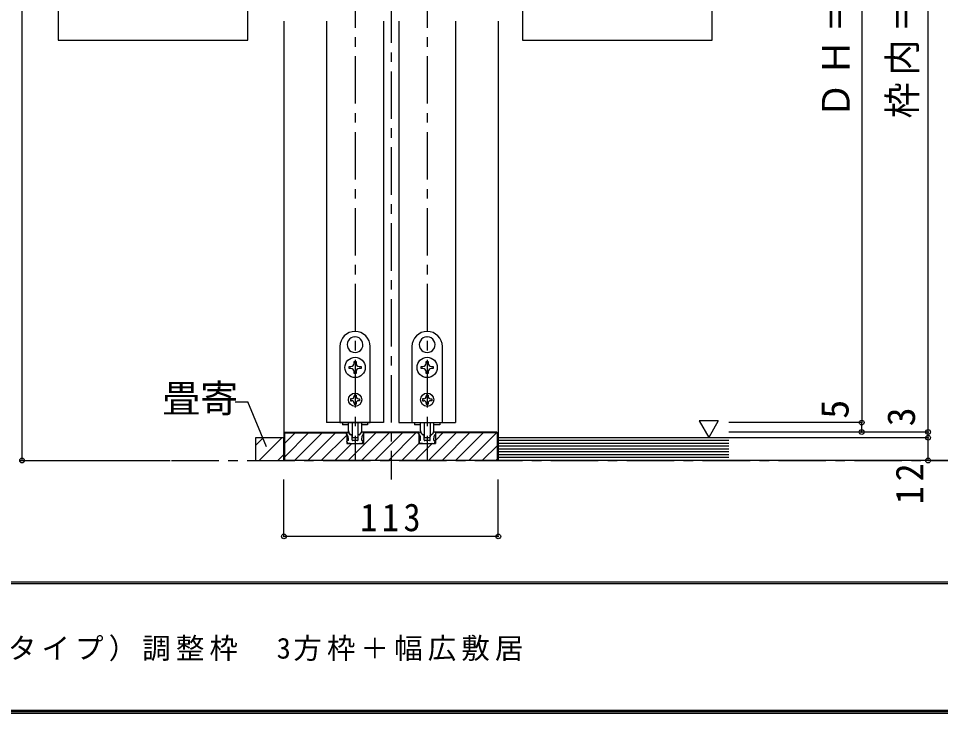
# Model space of a CAD drawing. Units: millimetres at full size, sheet at 1:5; details may follow other scales. Extents: x -973 to 977, y -701 to 696.
# Drawn here: x -566.8 to -80.8, y -700.8 to -334.6 of the extents above; entities that cross this region are included whole.
import ezdxf
from ezdxf.enums import TextEntityAlignment as Align

# ---------------------------------------------------------------- set-up
doc = ezdxf.new("R2010")
doc.units = ezdxf.units.MM
doc.header["$LTSCALE"] = 5
doc.header["$PDMODE"] = 32
doc.header["$PDSIZE"] = 2.5
doc.linetypes.add('CHAIN1', pattern=[8, 5, -1, 1, -1])
for name, color, linetype in [('0-1_通り芯', 4, 'CHAIN1'), ('0-3_仕上げ', 2, 'Continuous'), ('0-4_枠', 3, 'Continuous'), ('0-6_扉', 6, 'Continuous'), ('0-7_金物', 7, 'Continuous'), ('0-A_文字', 7, 'Continuous'), ('0-B_寸法', 7, 'Continuous'), ('0-C_ハッチ', 4, 'Continuous'), ('F-1_枠', 6, 'Continuous'), ('F-A_文字', 7, 'Continuous')]:
    doc.layers.add(name, color=color, linetype=linetype)
doc.styles.add('ＭＳ ゴシック', font='')
doc.styles.get('ＭＳ ゴシック').set_extended_font_data('MS Gothic')

msp = doc.modelspace()

# ---------------------------------------------------------------- linework, layer by layer
at = {"layer": '0-1_通り芯'}
for p, q in [((-370.347, -2.5), (-370.347, -577.5)), ((-389.347, -74.5), (-389.347, -567.5)), ((-351.347, -74.5), (-351.347, -567.5)), ((-566.166, -567.5), (-33.347, -567.5))]:
    msp.add_line(p, q, dxfattribs=at)
at = {"layer": '0-3_仕上げ'}
for p, q in [((-441.847, -555.5), (-441.847, -567.5)), ((-426.847, -555.5), (-441.847, -555.5)), ((-426.847, -567.5), (-426.847, -555.5)), ((-192.347, -555.5), (-313.847, -555.5)), ((-313.847, -567.5), (-313.847, -555.5)), ((-441.847, -567.5), (-426.847, -567.5)), ((-192.347, -567.5), (-313.847, -567.5))]:
    msp.add_line(p, q, dxfattribs=at)
at = {"layer": '0-3_仕上げ', "color": 7}
for p, q in [((-192.347, -557), (-313.847, -557)), ((-192.347, -558.5), (-313.847, -558.5)), ((-192.347, -560), (-313.847, -560)), ((-192.347, -561.5), (-313.847, -561.5)), ((-192.347, -563), (-313.847, -563)), ((-192.347, -564.5), (-313.847, -564.5)), ((-192.347, -566), (-313.847, -566))]:
    msp.add_line(p, q, dxfattribs=at)
at = {"layer": '0-4_枠', "color": 4}
for p, q in [((-426.847, -336), (-426.847, -555.5)), ((-313.847, -336), (-313.847, -555.5))]:
    msp.add_line(p, q, dxfattribs=at)
at = {"layer": '0-4_枠'}
for p, q in [((-426.14, -552.5), (-426.847, -553.207)), ((-426.847, -553.207), (-426.847, -567.5)), ((-426.347, -567.5), (-426.347, -553)), ((-426.347, -553), (-393.747, -553)), ((-355.747, -552.5), (-384.947, -552.5)), ((-384.947, -552.5), (-384.947, -558.5)), ((-355.747, -553), (-384.947, -553)), ((-355.747, -552.5), (-355.747, -558.5)), ((-314.554, -552.5), (-346.947, -552.5)), ((-346.947, -552.5), (-346.947, -558.5)), ((-314.347, -553), (-346.947, -553)), ((-313.847, -553.207), (-314.554, -552.5)), ((-314.347, -567.5), (-314.347, -553)), ((-393.747, -558.5), (-384.947, -558.5)), ((-355.747, -558.5), (-346.947, -558.5))]:
    msp.add_line(p, q, dxfattribs=at)
for points in [[(-313.847, -553.207), (-313.847, -567.5), (-426.847, -567.5)], [(-426.14, -552.5), (-393.747, -552.5), (-393.747, -558.5)]]:
    msp.add_lwpolyline(points, dxfattribs=at)
at = {"layer": '0-6_扉'}
for p, q in [((-404.347, -336), (-404.347, -547.5)), ((-374.347, -336), (-374.347, -547.5)), ((-366.347, -336), (-366.347, -547.5)), ((-336.347, -336), (-336.347, -547.5)), ((-374.347, -547.5), (-404.347, -547.5)), ((-366.347, -547.5), (-336.347, -547.5))]:
    msp.add_line(p, q, dxfattribs=at)
at = {"layer": '0-7_金物'}
for p, q in [((-389.446, -502.351), (-389.347, -502.45)), ((-389.248, -502.351), (-389.347, -502.45)), ((-351.446, -502.351), (-351.347, -502.45)), ((-351.248, -502.351), (-351.347, -502.45)), ((-397.347, -507.5), (-397.347, -547.5)), ((-392.989, -508.489), (-392.854, -508.525)), ((-392.891, -508.66), (-392.854, -508.525)), ((-385.705, -508.489), (-385.84, -508.525)), ((-385.803, -508.66), (-385.84, -508.525)), ((-381.347, -547.5), (-381.347, -507.5)), ((-359.347, -507.5), (-359.347, -547.5)), ((-354.989, -508.489), (-354.854, -508.525)), ((-354.891, -508.66), (-354.854, -508.525)), ((-347.705, -508.489), (-347.84, -508.525)), ((-347.803, -508.66), (-347.84, -508.525)), ((-343.347, -547.5), (-343.347, -507.5)), ((-392.497, -518), (-391.547, -518)), ((-392.497, -519), (-392.497, -518)), ((-391.547, -519), (-392.497, -519)), ((-389.847, -516.3), (-389.847, -515.35)), ((-389.847, -515.35), (-388.847, -515.35)), ((-388.847, -515.35), (-388.847, -516.3)), ((-387.147, -518), (-386.197, -518)), ((-386.197, -519), (-387.147, -519)), ((-386.197, -518), (-386.197, -519)), ((-354.497, -518), (-353.547, -518)), ((-354.497, -519), (-354.497, -518)), ((-353.547, -519), (-354.497, -519)), ((-351.847, -516.3), (-351.847, -515.35)), ((-351.847, -515.35), (-350.847, -515.35)), ((-350.847, -515.35), (-350.847, -516.3)), ((-349.147, -518), (-348.197, -518)), ((-348.197, -519), (-349.147, -519)), ((-348.197, -518), (-348.197, -519)), ((-389.847, -521.65), (-389.847, -520.7)), ((-351.847, -521.65), (-351.847, -520.7)), ((-389.847, -533.1), (-389.847, -533.7)), ((-388.847, -533.1), (-389.847, -533.1)), ((-388.847, -533.1), (-388.847, -533.7)), ((-351.847, -533.1), (-351.847, -533.7)), ((-350.847, -533.1), (-351.847, -533.1)), ((-350.847, -533.1), (-350.847, -533.7)), ((-391.147, -535), (-391.747, -535)), ((-389.847, -537.3), (-389.847, -537.9)), ((-389.847, -537.9), (-388.847, -537.9)), ((-388.847, -537.3), (-388.847, -537.9)), ((-387.547, -535), (-386.947, -535)), ((-386.947, -536), (-387.547, -536)), ((-386.947, -535), (-386.947, -536)), ((-353.147, -535), (-353.747, -535)), ((-351.847, -537.3), (-351.847, -537.9)), ((-351.847, -537.9), (-350.847, -537.9)), ((-350.847, -537.3), (-350.847, -537.9)), ((-349.547, -535), (-348.947, -535)), ((-348.947, -536), (-349.547, -536)), ((-348.947, -535), (-348.947, -536)), ((-397.347, -547.5), (-381.347, -547.5)), ((-395.947, -547.5), (-395.947, -548.7)), ((-392.815, -548.7), (-395.947, -548.7)), ((-392.847, -551.921), (-392.847, -547.5)), ((-390.847, -547.5), (-390.847, -555.121)), ((-387.847, -547.5), (-387.847, -555.121)), ((-382.747, -548.7), (-385.879, -548.7)), ((-385.847, -551.921), (-385.847, -547.5)), ((-382.747, -547.5), (-382.747, -548.7)), ((-359.347, -547.5), (-343.347, -547.5)), ((-357.947, -547.5), (-357.947, -548.7)), ((-354.815, -548.7), (-357.947, -548.7)), ((-354.847, -551.921), (-354.847, -547.5)), ((-352.847, -547.5), (-352.847, -555.121)), ((-349.847, -547.5), (-349.847, -555.121)), ((-344.747, -548.7), (-347.879, -548.7)), ((-347.847, -551.921), (-347.847, -547.5)), ((-344.747, -547.5), (-344.747, -548.7)), ((-391.685, -553.912), (-392.95, -552.647)), ((-391.473, -554), (-391.147, -554)), ((-387.221, -554), (-387.547, -554)), ((-387.009, -553.912), (-385.743, -552.647)), ((-384.847, -552.5), (-385.39, -552.5)), ((-384.847, -553.5), (-384.847, -552.5)), ((-353.685, -553.912), (-354.95, -552.647)), ((-353.473, -554), (-353.147, -554)), ((-349.221, -554), (-349.547, -554)), ((-349.009, -553.912), (-347.743, -552.647)), ((-346.847, -552.5), (-347.39, -552.5)), ((-346.847, -553.5), (-346.847, -552.5)), ((-393.147, -558.5), (-393.633, -557.274)), ((-392.847, -557), (-393.447, -557)), ((-392.047, -558.5), (-393.147, -558.5)), ((-392.847, -557), (-392.847, -555.736)), ((-392.047, -558.5), (-391.847, -558.3)), ((-391.847, -558.3), (-391.647, -558.5)), ((-391.647, -558.5), (-387.047, -558.5)), ((-390.947, -556.7), (-390.947, -554.2)), ((-389.647, -557), (-390.647, -557)), ((-390.547, -555.421), (-388.147, -555.421)), ((-389.347, -557.3), (-389.647, -557)), ((-387.747, -556.7), (-387.747, -554.2)), ((-386.847, -558.3), (-387.047, -558.5)), ((-386.647, -558.5), (-386.847, -558.3)), ((-386.647, -558.5), (-385.547, -558.5)), ((-385.847, -557), (-385.847, -555.736)), ((-385.847, -557), (-385.247, -557)), ((-385.547, -558.5), (-385.061, -557.274)), ((-355.147, -558.5), (-355.633, -557.274)), ((-354.847, -557), (-355.447, -557)), ((-354.047, -558.5), (-355.147, -558.5)), ((-354.847, -557), (-354.847, -555.736)), ((-354.047, -558.5), (-353.847, -558.3)), ((-353.847, -558.3), (-353.647, -558.5)), ((-353.647, -558.5), (-349.047, -558.5)), ((-352.947, -556.7), (-352.947, -554.2)), ((-351.647, -557), (-352.647, -557)), ((-352.547, -555.421), (-350.147, -555.421)), ((-351.347, -557.3), (-351.647, -557)), ((-349.747, -556.7), (-349.747, -554.2)), ((-348.847, -558.3), (-349.047, -558.5)), ((-348.647, -558.5), (-348.847, -558.3)), ((-348.647, -558.5), (-347.547, -558.5)), ((-347.847, -557), (-347.847, -555.736)), ((-347.847, -557), (-347.247, -557)), ((-347.547, -558.5), (-347.061, -557.274))]:
    msp.add_line(p, q, dxfattribs=at)
for points in [[(-388.847, -520.7), (-388.847, -521.65), (-389.847, -521.65)], [(-350.847, -520.7), (-350.847, -521.65), (-351.847, -521.65)], [(-391.747, -535), (-391.747, -536), (-391.147, -536)], [(-353.747, -535), (-353.747, -536), (-353.147, -536)], [(-393.847, -553.5), (-393.847, -552.5), (-393.304, -552.5)], [(-355.847, -553.5), (-355.847, -552.5), (-355.304, -552.5)], [(-388.047, -557), (-389.047, -557), (-389.347, -557.3)], [(-350.047, -557), (-351.047, -557), (-351.347, -557.3)]]:
    msp.add_lwpolyline(points, dxfattribs=at)
for centre, radius in [((-389.347, -518.5), 5.35), ((-351.347, -518.5), 5.35), ((-389.347, -535.5), 3.5), ((-351.347, -535.5), 3.5)]:
    msp.add_circle(centre, radius, dxfattribs=at)
for centre, radius, start, end in [((-389.347, -507.5), 8, 0, 180), ((-351.347, -507.5), 8, 0, 180), ((-389.347, -506.5), 4.15, 91.3645, 208.6355), ((-389.347, -506.5), 4.15, 331.3645, 88.6355), ((-351.347, -506.5), 4.15, 91.3645, 208.6355), ((-351.347, -506.5), 4.15, 331.3645, 88.6355), ((-389.347, -506.5), 4.15, 211.3645, 328.6355), ((-351.347, -506.5), 4.15, 211.3645, 328.6355), ((-391.547, -516.3), 1.7, 270, 0), ((-391.547, -520.7), 1.7, 0, 90), ((-387.147, -516.3), 1.7, 180, 270), ((-387.147, -520.7), 1.7, 90, 180), ((-353.547, -516.3), 1.7, 270, 0), ((-353.547, -520.7), 1.7, 0, 90), ((-349.147, -516.3), 1.7, 180, 270), ((-349.147, -520.7), 1.7, 90, 180), ((-391.147, -533.7), 1.3, 270, 0), ((-387.547, -533.7), 1.3, 180, 270), ((-353.147, -533.7), 1.3, 270, 0), ((-349.547, -533.7), 1.3, 180, 270), ((-391.147, -537.3), 1.3, 0, 90), ((-387.547, -537.3), 1.3, 90, 180), ((-353.147, -537.3), 1.3, 0, 90), ((-349.547, -537.3), 1.3, 90, 180), ((-395.847, -555.736), 3, 0, 48.19), ((-393.304, -553), 0.5, 45, 90), ((-390.847, -551.921), 2, 180, 264.78409), ((-391.473, -553.7), 0.3, 225, 270), ((-391.147, -554.2), 0.2, 360, 90), ((-391.047, -554.112), 0.2, 0, 84.78409), ((-387.647, -554.112), 0.2, 95.21591, 180), ((-387.547, -554.2), 0.2, 90, 180), ((-387.847, -551.921), 2, 275.21591, 0), ((-387.221, -553.7), 0.3, 270, 315), ((-382.847, -555.736), 3, 131.81, 180), ((-385.39, -553), 0.5, 90, 135), ((-357.847, -555.736), 3, 0, 48.19), ((-355.304, -553), 0.5, 45, 90), ((-352.847, -551.921), 2, 180, 264.78409), ((-353.473, -553.7), 0.3, 225, 270), ((-353.147, -554.2), 0.2, 360, 90), ((-353.047, -554.112), 0.2, 0, 84.78409), ((-349.647, -554.112), 0.2, 95.21591, 180), ((-349.547, -554.2), 0.2, 90, 180), ((-349.847, -551.921), 2, 275.21591, 0), ((-349.221, -553.7), 0.3, 270, 315), ((-344.847, -555.736), 3, 131.81, 180), ((-347.39, -553), 0.5, 90, 135), ((-393.447, -557.2), 0.2, 90, 201.616), ((-390.647, -556.7), 0.3, 180, 270), ((-390.547, -555.121), 0.3, 180, 270), ((-388.147, -555.121), 0.3, 270, 0), ((-388.047, -556.7), 0.3, 270, 360), ((-385.247, -557.2), 0.2, 338.384, 90), ((-355.447, -557.2), 0.2, 90, 201.616), ((-352.647, -556.7), 0.3, 180, 270), ((-352.547, -555.121), 0.3, 180, 270), ((-350.147, -555.121), 0.3, 270, 0), ((-350.047, -556.7), 0.3, 270, 360), ((-347.247, -557.2), 0.2, 338.384, 90)]:
    msp.add_arc(centre, radius, start, end, dxfattribs=at)
at = {"layer": '0-A_文字'}
for p, q in [((-545.847, -306), (-545.847, -346)), ((-445.847, -346), (-445.847, -306)), ((-301.097, -306), (-301.097, -346)), ((-201.097, -346), (-201.097, -306)), ((-545.847, -346), (-445.847, -346)), ((-301.097, -346), (-201.097, -346)), ((-452.527, -536.518), (-445.933, -536.518)), ((-435.97, -560.24), (-445.933, -536.518)), ((-207.911, -546.686), (-202.911, -555.347)), ((-197.911, -546.686), (-207.911, -546.686)), ((-197.911, -546.686), (-202.911, -555.347))]:
    msp.add_line(p, q, dxfattribs=at)
at = {"layer": '0-B_寸法', "color": 4}
for p, q in [((-564.847, -567.5), (-564.847, -52.5)), ((-87.347, -567.5), (-87.347, -60.5)), ((-122.347, -90.5), (-122.347, -547.5)), ((-122.347, -547.5), (-192.347, -547.5)), ((-122.347, -552.5), (-122.347, -547.5)), ((-87.347, -552.5), (-192.347, -552.5)), ((-122.347, -552.5), (-192.347, -552.5)), ((-87.347, -555.5), (-192.347, -555.5)), ((-564.847, -567.5), (-486.847, -567.5)), ((-52.347, -567.5), (-192.347, -567.5)), ((-426.847, -607.5), (-426.847, -577.5)), ((-313.847, -607.5), (-313.847, -577.5)), ((-313.847, -607.5), (-426.847, -607.5))]:
    msp.add_line(p, q, dxfattribs=at)
at = {"layer": '0-B_寸法'}
for p in [(-122.347, -547.5), (-122.347, -552.5), (-87.347, -552.5), (-87.347, -555.5), (-564.847, -567.5), (-87.347, -567.5), (-426.847, -607.5), (-313.847, -607.5)]:
    msp.add_point(p, dxfattribs=at)
at = {"layer": '0-C_ハッチ'}
for p, q in [((-426.347, -558.437), (-420.91, -553)), ((-426.347, -565.508), (-413.839, -553)), ((-421.268, -567.5), (-406.767, -553)), ((-414.196, -567.5), (-399.696, -553)), ((-392.983, -567.5), (-378.483, -553)), ((-385.912, -567.5), (-371.412, -553)), ((-378.841, -567.5), (-364.341, -553)), ((-371.77, -567.5), (-357.27, -553)), ((-350.557, -567.5), (-336.057, -553)), ((-346.847, -556.719), (-343.128, -553)), ((-343.486, -567.5), (-328.986, -553)), ((-336.415, -567.5), (-321.915, -553)), ((-329.344, -567.5), (-314.844, -553)), ((-441.847, -559.584), (-437.764, -555.5)), ((-439.864, -567.5), (-427.864, -555.5)), ((-407.125, -567.5), (-393.747, -554.122)), ((-400.054, -567.5), (-391.054, -558.5)), ((-364.699, -567.5), (-355.699, -558.5)), ((-357.628, -567.5), (-348.628, -558.5)), ((-322.273, -567.5), (-314.347, -559.574)), ((-429.965, -567.5), (-426.847, -564.382)), ((-315.202, -567.5), (-314.347, -566.645))]:
    msp.add_line(p, q, dxfattribs=at)
at = {"layer": 'F-1_枠'}
for p, q in [((976.653, -631.667), (-973.347, -631.667)), ((976.653, -632.5), (-973.347, -632.5)), ((976.653, -699.167), (-973.347, -699.167)), ((976.653, -700), (-973.347, -700)), ((976.653, -700.833), (-973.347, -700.833))]:
    msp.add_line(p, q, dxfattribs=at)

# ---------------------------------------------------------------- texts
at = {"layer": '0-A_文字', "style": 'ＭＳ ゴシック'}
msp.add_text('畳寄', height=14.66, dxfattribs=at).set_placement((-490.933, -546.518), align=Align.BOTTOM_LEFT)
at = {"layer": '0-B_寸法', "style": 'ＭＳ ゴシック'}
for s, p in [('5', (-124.847, -545.5)), ('3', (-89.847, -549.5))]:
    msp.add_text(s, height=14.66, rotation=90, dxfattribs=at).set_placement(p, align=Align.BOTTOM_LEFT)
at = {"layer": '0-B_寸法', "char_height": 14.66, "attachment_point": 7, "rotation": 90, "style": 'ＭＳ ゴシック'}
for s, insert in [('\\T1.19;\\W0.95;ＤＨ＝1,983', (-124.847, -387.25)), ('\\T1.19;\\W0.95;枠内＝2,002', (-89.847, -387.25)), ('\\T1.27;\\W0.95;12', (-89.847, -590.544))]:
    msp.add_mtext(s, dxfattribs=dict(at, insert=insert))
at = {"layer": '0-B_寸法', "insert": (-386.597, -605), "char_height": 14.66, "attachment_point": 7, "style": 'ＭＳ ゴシック'}
msp.add_mtext('\\T1.27;\\W0.9;113', dxfattribs=at)
at = {"layer": 'F-A_文字', "insert": (-846.68, -673.333), "char_height": 11, "attachment_point": 7, "style": 'ＭＳ ゴシック'}
msp.add_mtext('\\T1.18;ドレタス\u3000H20引き違い戸（レールタイプ）調整枠\u30003方枠＋幅広敷居', dxfattribs=at)

doc.saveas('drawing.dxf')
